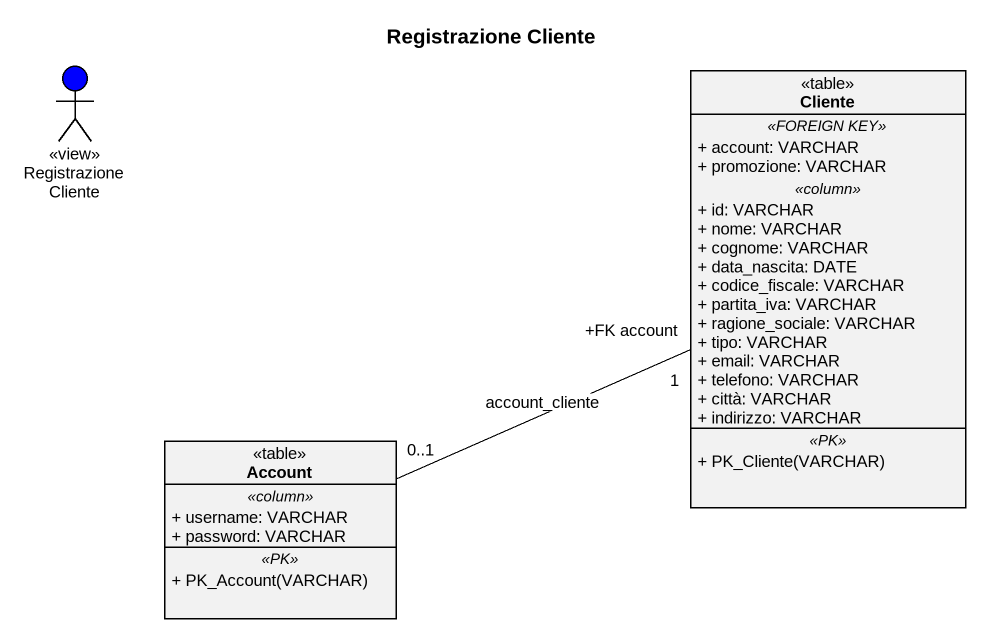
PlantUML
@startuml
title Registrazione Cliente
allowmixing
hide circle
hide empty members
skinparam classAttributeIconSize 0
actor "Registrazione Cliente" as Registrazione_Cliente <<view>> #0000FF
class Cliente <<table>> {
  .. <<FOREIGN KEY>> ..
  + account: VARCHAR
  + promozione: VARCHAR
  .. <<column>> ..
  + id: VARCHAR
  + nome: VARCHAR
  + cognome: VARCHAR
  + data_nascita: DATE
  + codice_fiscale: VARCHAR
  + partita_iva: VARCHAR
  + ragione_sociale: VARCHAR
  + tipo: VARCHAR
  + email: VARCHAR
  + telefono: VARCHAR
  + città: VARCHAR
  + indirizzo: VARCHAR
  .. <<PK>> ..
  + PK_Cliente(VARCHAR)
}
class Account <<table>> {
  .. <<column>> ..
  + username: VARCHAR
  + password: VARCHAR
  .. <<PK>> ..
  + PK_Account(VARCHAR)
}
Cliente "+FK account\n1" -left- "0..1" Account : account_cliente
@enduml
